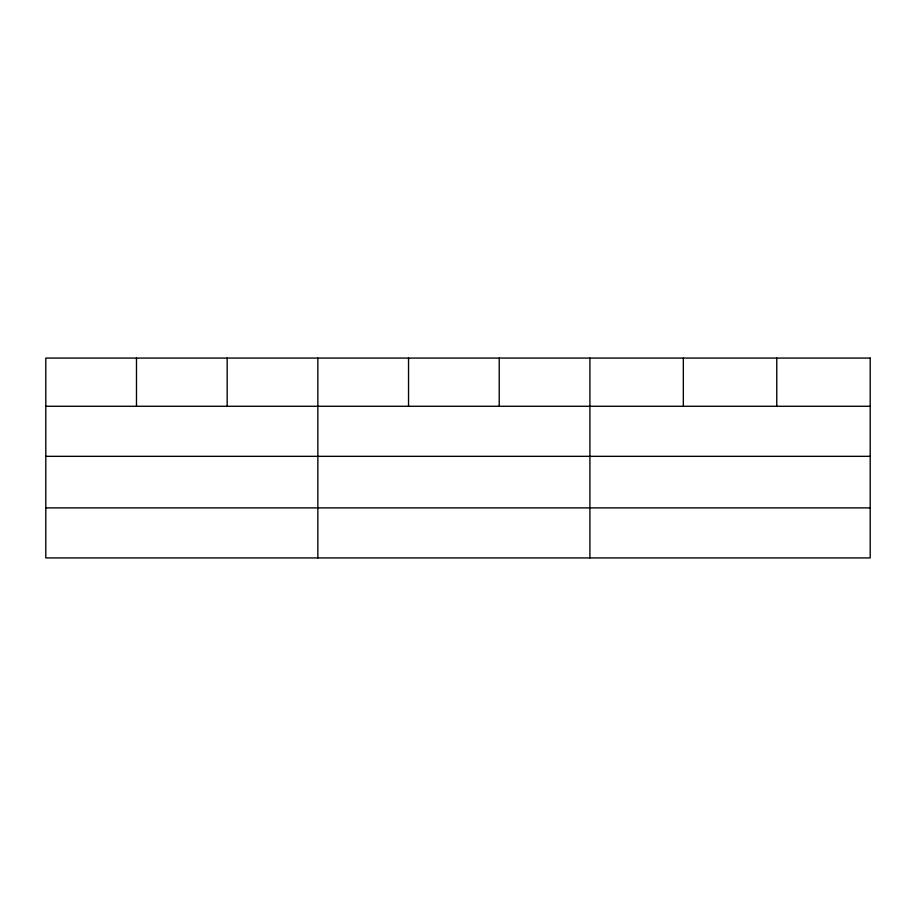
<?xml version="1.0" encoding="UTF-8"?>
<svg xmlns="http://www.w3.org/2000/svg" width="916" height="916" viewBox="0 0 916 916"><rect width="100%" height="100%" fill="white"/><g stroke="black" fill="none" stroke-linecap="round" stroke-linejoin="round"><path stroke-width="1.37" d="M45.8 406.28L870.2 406.28M45.8 456.328L870.2 456.328M45.8 507.888L870.2 507.888M776.768 358.076L776.768 406.28M683.336 358.076L683.336 406.28M589.904 358.076L589.904 557.924M499.22 358.076L499.22 406.28M408.536 358.076L408.536 406.28M317.852 358.076L317.852 557.924M227.168 358.076L227.168 406.28M136.484 358.076L136.484 406.28M870.2 358.076L45.8 358.076L45.8 557.924L870.2 557.924L870.2 358.076"/></g></svg>
